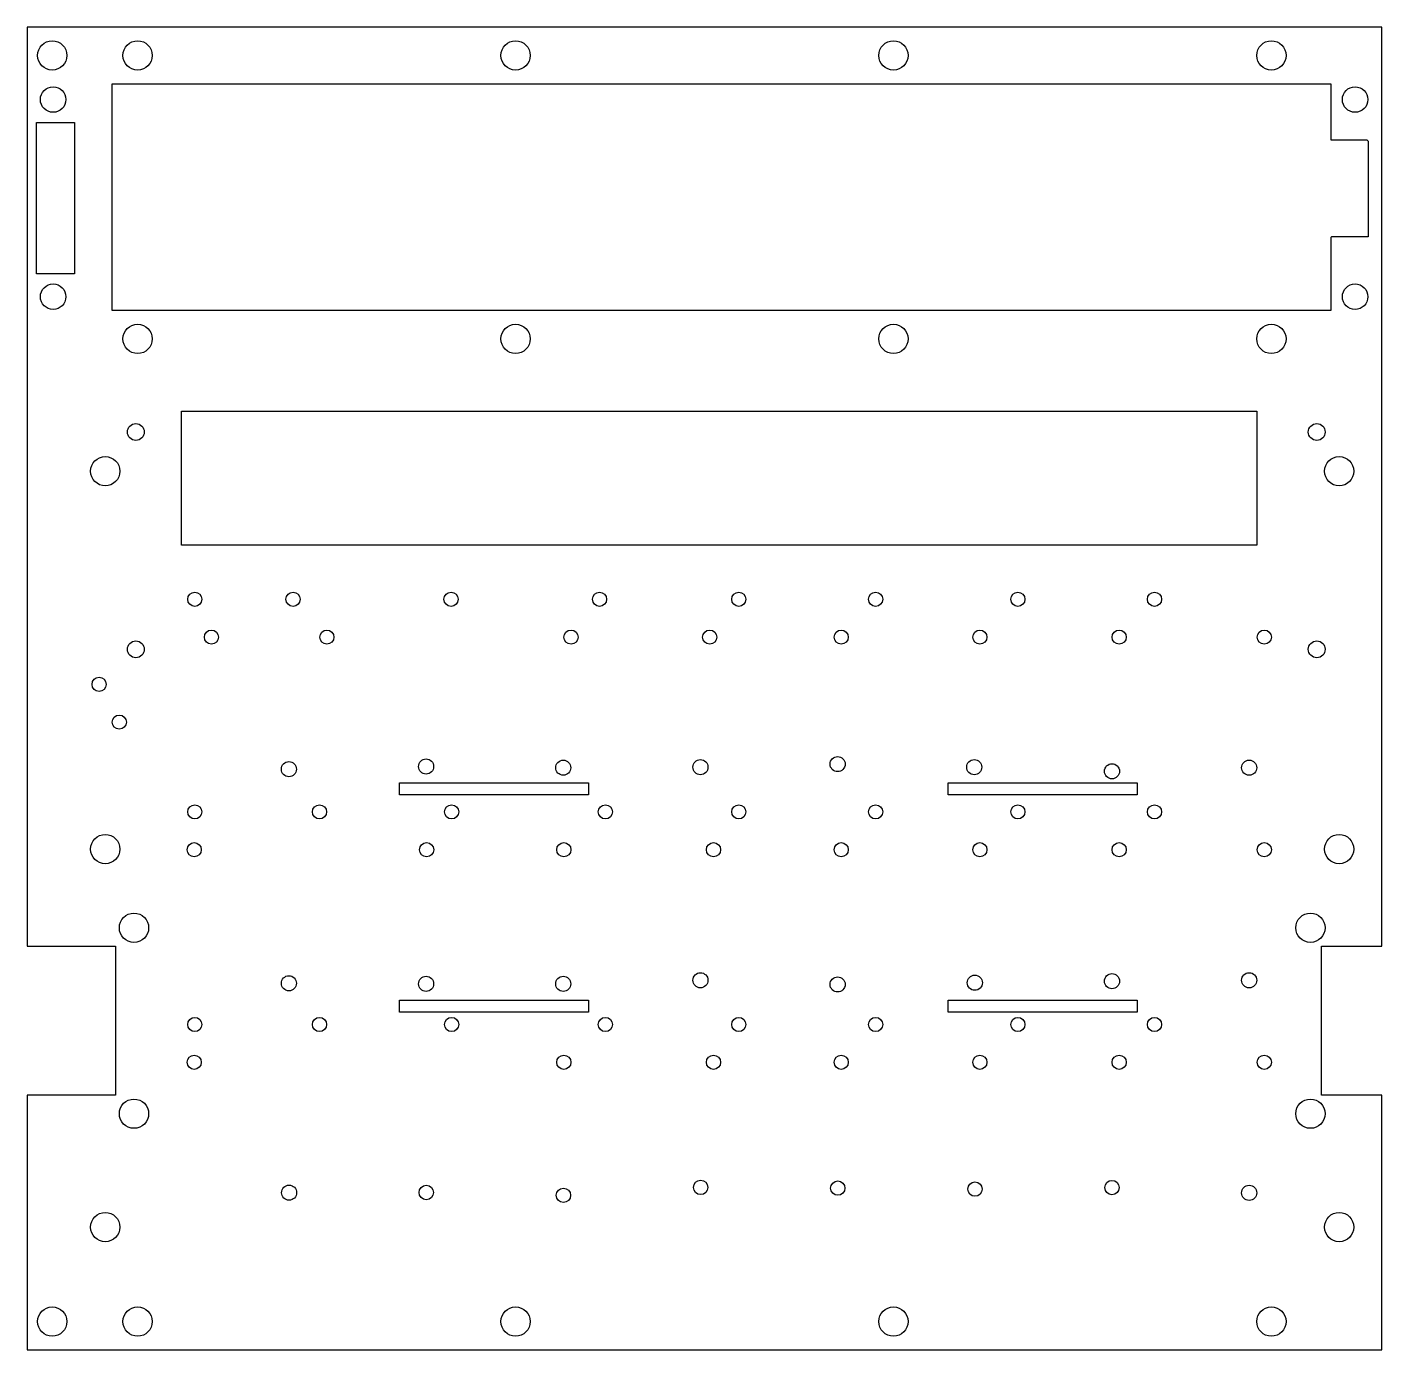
# Model space of a CAD drawing. Extents: x 0 to 7.17, y 0 to 7.
import ezdxf

# ---------------------------------------------------------------- set-up
doc = ezdxf.new("R2010")
doc.units = 0
doc.layers.add('BG_OUTLINE', color=1, linetype='CONTINUOUS')
doc.layers.add('VC_BOTTOM', color=2, linetype='CONTINUOUS')

msp = doc.modelspace()

# ---------------------------------------------------------------- linework, layer by layer
at = {"layer": 'BG_OUTLINE'}
for points in [[(0, 0), (7.17, 0), (7.17, 1.3483), (6.8499, 1.3483), (6.8499, 2.1357), (7.17, 2.1357), (7.17, 7), (0, 7), (0, 2.1357), (0.4673, 2.1357), (0.4673, 1.3483), (0, 1.3483)], [(0.5, 6.7), (6.9, 6.7), (6.9, 6.404), (7.09, 6.404), (7.098, 6.396), (7.098, 5.89), (6.904, 5.89), (6.9, 5.886), (6.9, 5.5), (0.5, 5.5), (0.45, 5.5), (0.45, 6.7)], [(0.05, 5.695), (0.05, 6.495), (0.25, 6.495), (0.25, 5.695)], [(0.8165, 4.259), (0.8165, 4.9677), (6.5079, 4.9677), (6.5079, 4.259)], [(1.971, 2.938), (1.971, 3.0005), (2.971, 3.0005), (2.971, 2.938)], [(4.874544, 2.938), (4.874544, 3.0005), (5.874544, 3.0005), (5.874544, 2.938)], [(1.971, 1.788), (1.971, 1.8505), (2.971, 1.8505), (2.971, 1.788)], [(4.874544, 1.788), (4.874544, 1.8505), (5.874544, 1.8505), (5.874544, 1.788)]]:
    msp.add_lwpolyline(points, close=True, dxfattribs=at)
at = {"layer": 'VC_BOTTOM'}
for centre, radius in [((0.1331, 6.85), 0.0775), ((0.585, 6.85), 0.0775), ((2.585, 6.85), 0.0775), ((4.585, 6.85), 0.0775), ((6.585, 6.85), 0.0775), ((0.1378, 6.6166), 0.0675), ((7.0281, 6.6166), 0.0675), ((0.1378, 5.5733), 0.0675), ((7.0281, 5.5733), 0.0675), ((0.585, 5.35), 0.0775), ((2.585, 5.35), 0.0775), ((4.585, 5.35), 0.0775), ((6.585, 5.35), 0.0775), ((0.5751, 4.8573), 0.0445), ((6.8251, 4.8573), 0.0445), ((0.4138, 4.65), 0.0775), ((6.9438, 4.65), 0.0775), ((0.8875, 3.972), 0.0375), ((1.4075, 3.972), 0.0375), ((2.2435, 3.972), 0.0375), ((3.0295, 3.972), 0.0375), ((3.7665, 3.972), 0.0375), ((4.4905, 3.972), 0.0375), ((5.2435, 3.972), 0.0375), ((5.9665, 3.972), 0.0375), ((0.9755, 3.772), 0.0375), ((1.5865, 3.772), 0.0375), ((2.8785, 3.772), 0.0375), ((3.6125, 3.772), 0.0375), ((4.3085, 3.772), 0.0375), ((5.0425, 3.772), 0.0375), ((5.7795, 3.772), 0.0375), ((6.5475, 3.772), 0.0375), ((0.5751, 3.7073), 0.0445), ((6.8251, 3.7073), 0.0445), ((0.381, 3.522), 0.0375), ((0.488, 3.322), 0.0375), ((1.3855, 3.073), 0.04), ((2.1115, 3.087), 0.04), ((2.8375, 3.081), 0.04), ((3.5635, 3.084), 0.04), ((4.2895, 3.1), 0.04), ((5.0125, 3.084), 0.04), ((5.7415, 3.062), 0.04), ((6.4675, 3.081), 0.04), ((0.8875, 2.847), 0.0375), ((1.5475, 2.847), 0.0375), ((2.2465, 2.847), 0.0375), ((3.0605, 2.847), 0.0375), ((3.7665, 2.847), 0.0375), ((4.4905, 2.847), 0.0375), ((5.2435, 2.847), 0.0375), ((5.9665, 2.847), 0.0375), ((0.4138, 2.65), 0.0775), ((6.9438, 2.65), 0.0775), ((0.8845, 2.647), 0.0375), ((2.1145, 2.647), 0.0375), ((2.8405, 2.647), 0.0375), ((3.6325, 2.647), 0.0375), ((4.3085, 2.647), 0.0375), ((5.0425, 2.647), 0.0375), ((5.7795, 2.647), 0.0375), ((6.5475, 2.647), 0.0375), ((0.5657, 2.234), 0.0775), ((6.7916, 2.234), 0.0775), ((1.3855, 1.94), 0.04), ((2.1115, 1.937), 0.04), ((2.8375, 1.937), 0.04), ((3.5635, 1.956), 0.04), ((4.2895, 1.934), 0.04), ((5.0155, 1.943), 0.04), ((5.7415, 1.951), 0.04), ((6.4675, 1.956), 0.04), ((0.8875, 1.722), 0.0375), ((1.5475, 1.722), 0.0375), ((2.2465, 1.722), 0.0375), ((3.0605, 1.722), 0.0375), ((3.7665, 1.722), 0.0375), ((4.4905, 1.722), 0.0375), ((5.2435, 1.722), 0.0375), ((5.9665, 1.722), 0.0375), ((0.8845, 1.522), 0.0375), ((2.8405, 1.522), 0.0375), ((3.6325, 1.522), 0.0375), ((4.3085, 1.522), 0.0375), ((5.0425, 1.522), 0.0375), ((5.7795, 1.522), 0.0375), ((6.5475, 1.522), 0.0375), ((0.5657, 1.25), 0.0775), ((6.7916, 1.25), 0.0775), ((1.386563, 0.832), 0.04), ((2.1125, 0.833), 0.038), ((3.5645, 0.86), 0.038), ((4.2905, 0.856), 0.038), ((5.0165, 0.851), 0.038), ((5.7415, 0.859), 0.038), ((6.4675, 0.831), 0.04), ((2.8385, 0.818), 0.038), ((0.4138, 0.65), 0.0775), ((6.9438, 0.65), 0.0775), ((0.1331, 0.15), 0.0775), ((0.585, 0.15), 0.0775), ((2.585, 0.15), 0.0775), ((4.585, 0.15), 0.0775), ((6.585, 0.15), 0.0775)]:
    msp.add_circle(centre, radius, dxfattribs=at)

doc.saveas('drawing.dxf')
